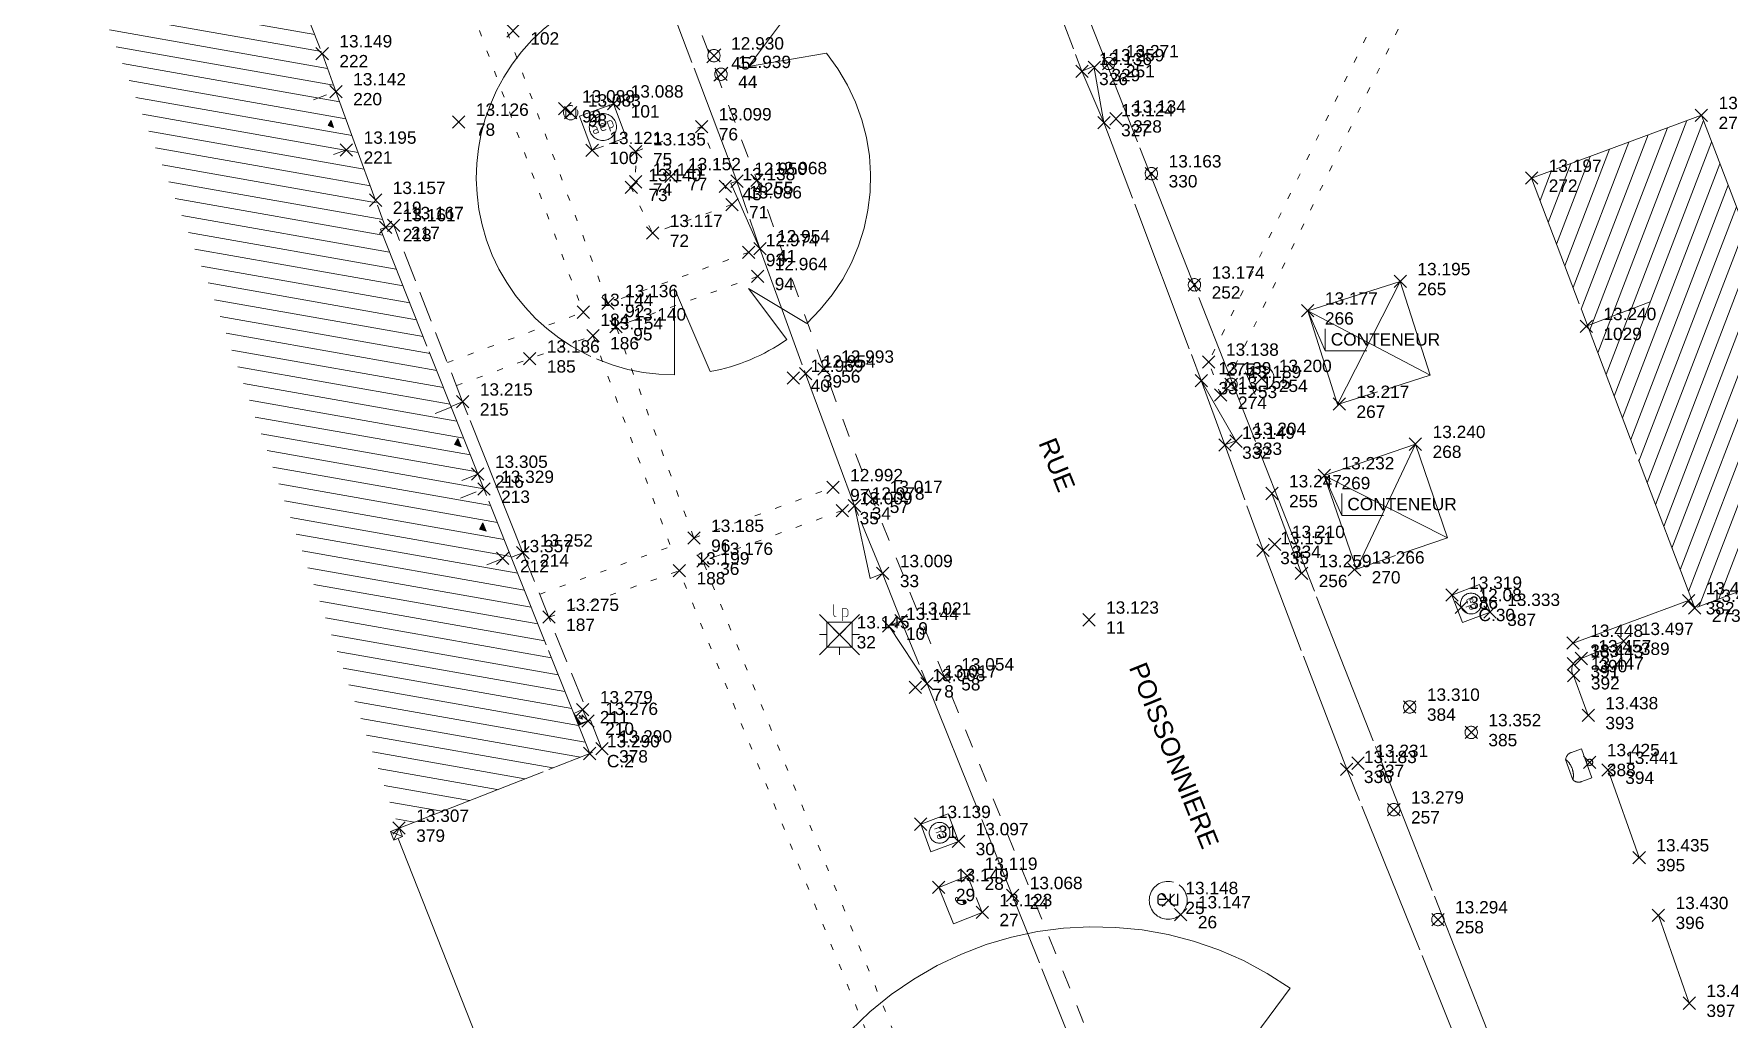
# Model space of a CAD drawing. Header units: metres. Extents: x 1223562 to 1223801, y 7191360 to 7191620.
# Drawn here: x 1223744.37 to 1223771.77, y 7191582.11 to 7191598.03 of the extents above; entities that cross this region are included whole.
import ezdxf
from ezdxf.enums import TextEntityAlignment as Align

# ---------------------------------------------------------------- set-up
doc = ezdxf.new("R2010")
doc.units = ezdxf.units.M
doc.header["$PDMODE"] = 3
doc.header["$PDSIZE"] = 0.1
for name, pattern in [('LL_0821', [0.7, 0.5, -0.2]), ('LL_0822', [2.5, 2.5, 0]), ('LL_0824', [0.35, 0.1, -0.25]), ('LL_0826', [2.5, 2.5, 0]), ('LL_0829', [0.6, 0.3, -0.3]), ('RL_1105', [2.5, 2.5, 0]), ('RL_1109', [2.5, 2.5, 0]), ('Socle_Continu', [2.5, 2.5, 0]), ('Topo_Continu', [2.5, 2.5, 0]), ('YL_2901', [2.5, 2.5, 0])]:
    doc.linetypes.add(name, pattern=pattern)
for name, color, linetype, lineweight in [('BATIH_SCS', 201, 'Socle_Continu', 13), ('CLOTU_SCS', 212, 'Socle_Continu', 13), ('EAUPO_SCS', 140, 'Socle_Continu', 13), ('ECPUB_SCS', 30, 'Socle_Continu', 13), ('ELECT_SCS', 1, 'Socle_Continu', 13), ('GAZFL_SCS', 40, 'Socle_Continu', 13), ('HABIL_SCI', 7, 'Socle_Continu', 13), ('JARDI_SCS', 82, 'Socle_Continu', 13), ('MOBUR_PSS', 251, 'Socle_Continu', 13), ('MOBUR_SCI', 251, 'Socle_Continu', 13), ('MOBUR_SCS', 251, 'Socle_Continu', 13), ('SIGNV_SCS', 20, 'Socle_Continu', 13), ('SIGTA_SCI', 7, 'Socle_Continu', 13), ('SIGTM_SCI', 1, 'Socle_Continu', 13), ('SIGTO_SCI', 255, 'Socle_Continu', 13), ('TELEC_SCS', 3, 'Socle_Continu', 13), ('VOIRI_SCS', 7, 'Socle_Continu', 13)]:
    doc.layers.add(name, color=color, linetype=linetype, lineweight=lineweight)
for name, color, linetype, lineweight, true_color in [('BATIM_SCS', 7, 'Socle_Continu', 13, 0xdf7fff), ('EAUPL_SCS', 5, 'Socle_Continu', 13, 0x0000ff), ('EAUUS_SCS', 7, 'Socle_Continu', 13, 0x7f3f00), ('SIGTS_PSS', 7, 'Socle_Continu', 13, 0x9966cc)]:
    doc.layers.add(name, color=color, linetype=linetype, lineweight=lineweight, true_color=true_color)
doc.styles.get("Standard").update_dxf_attribs({"font": 'arial.ttf'})
doc.styles.add('Style_1', font='WINGDNG2.TTF')
doc.styles.add('Style_2', font='WINGDNG3.TTF')
doc.linetypes.add('BL_0068', pattern='A,0.508,-0.254,["}",Style_2,S=0.254,R=0,X=-0.2,Y=-0.12],0.254', length=1.016)
doc.linetypes.add('NL_0902', pattern='A,0,["U",Style_1,S=0.127,R=0,X=-0.105,Y=-0.085],1', length=1)
doc.linetypes.add('SL_1143', pattern='A,0.5,0,["¢",Style_1,S=0.1,R=0,X=0.2,Y=-0.065],0.5', length=1)

# ---------------------------------------------------------------- blocks, each defined once
blk = doc.blocks.new('YP_1521')
at = {"layer": 'SIGTO_SCI', "color": 7, "linetype": 'Socle_Continu'}
blk.add_point((0, 0), dxfattribs=at)
at = {"layer": 'SIGTA_SCI', "linetype": 'Socle_Continu'}
blk.add_attdef('ALT', (0.278, 0.099), '', height=0.2, dxfattribs=at)
at = {"layer": 'SIGTA_SCI', "linetype": 'Socle_Continu', "flags": 9}
blk.add_attdef('CALQUE_ALT', (1.69, -1.18), '', height=0.2, dxfattribs=at)
at = {"layer": 'SIGTM_SCI', "linetype": 'Socle_Continu'}
blk.add_attdef('MAT', (0.278, -0.223), '', height=0.2, dxfattribs=at)
at = {"layer": 'SIGTM_SCI', "linetype": 'Socle_Continu', "flags": 9}
blk.add_attdef('CALQUE_MAT', (1.69, -1.501), '', height=0.2, dxfattribs=at)
at = {"layer": 'SIGTO_SCI', "linetype": 'Socle_Continu', "flags": 9}
for tag, p in [('ID', (1.69, 0.105)), ('NATURE', (1.69, -0.216)), ('FAMILLE', (1.69, -0.538)), ('CALQUE', (1.69, -0.859)), ('PCRS', (1.69, -1.823))]:
    blk.add_attdef(tag, p, '', height=0.2, dxfattribs=at)
blk = doc.blocks.new('LP_0842')
at = {"layer": 'VOIRI_SCS', "linetype": 'Socle_Continu', "flags": 128}
blk.add_lwpolyline([(1, 0), (1, 0.5), (0, 0)], dxfattribs=at)
at = {"layer": 'VOIRI_SCS', "linetype": 'Socle_Continu', "flags": 9}
for tag, p in [('ID', (1.488, 0.614)), ('NATURE', (1.488, 0.292)), ('FAMILLE', (1.488, -0.029)), ('CALQUE', (1.488, -0.35)), ('PCRS', (1.488, -0.672))]:
    blk.add_attdef(tag, p, '', height=0.2, dxfattribs=at)
blk = doc.blocks.new('TP_1202')
at = {"layer": 'JARDI_SCS', "linetype": 'Socle_Continu', "flags": 128}
blk.add_lwpolyline([(0.3101, -0.3354, 0.396139), (0.3553, 0.2812), (0.1772, 0.2506), (0.2638, 0.3665, 1.3671), (0.0084, -0.4525), (0.0084, -0.2556), (0.09, -0.4455, 0.10638), (0.2645, -0.3725), (0.1772, -0.2556)], format="xyb", close=True, dxfattribs=at)
at = {"layer": 'JARDI_SCS', "linetype": 'Socle_Continu', "flags": 9}
for tag, p in [('ID', (1.0001, 0.2274)), ('NATURE', (1.0001, -0.0939)), ('FAMILLE', (1.0001, -0.4152)), ('CALQUE', (1.0001, -0.7365)), ('PCRS', (1.0001, -1.0577))]:
    blk.add_attdef(tag, p, '', height=0.2, dxfattribs=at)
blk = doc.blocks.new('CP_0161')
at = {"layer": 'EAUUS_SCS', "linetype": 'Socle_Continu', "const_width": 0.0333, "flags": 128}
for points in [[(-0.071, -0.125), (-0.195, -0.125, -0.405328), (-0.27, -0.05), (-0.27, 0.075, -0.999132), (-0.071, 0.075), (-0.071, 0.025), (-0.245, 0.025)], [(0.054, 0.175), (0.054, -0.038, 0.410802), (0.141, -0.125), (0.253, -0.125), (0.253, 0.175)]]:
    blk.add_lwpolyline(points, format="xyb", dxfattribs=at)
at = {"layer": 'EAUUS_SCS', "linetype": 'Socle_Continu'}
blk.add_circle((0, 0), 0.5, dxfattribs=at)
at = {"layer": 'EAUUS_SCS', "linetype": 'Socle_Continu', "flags": 9}
for tag, p in [('NATURE', (0.989, 0.255)), ('ID', (0.989, 0.577)), ('FAMILLE', (0.989, -0.066)), ('CALQUE', (0.989, -0.387)), ('TYPE', (0.989, -1.03)), ('PCRS', (0.989, -0.709))]:
    blk.add_attdef(tag, p, '', height=0.2, dxfattribs=at)
blk = doc.blocks.new('IP_0645')
at = {"layer": 'TELEC_SCS', "linetype": 'Socle_Continu'}
h = blk.add_hatch(color=256, dxfattribs=at)
edge = h.paths.add_edge_path()
edge.add_ellipse((0.414, 0.404), major_axis=(0.0324, 0.0324), ratio=1, start_angle=-44.959, end_angle=135.041, ccw=False)
edge.add_ellipse((0.414, 0.404), major_axis=(0.0324, 0.0324), ratio=1, start_angle=135.041, end_angle=315.041, ccw=False)
h = blk.add_hatch(color=256, dxfattribs=at)
edge = h.paths.add_edge_path()
edge.add_ellipse((0.552, 0.603), major_axis=(-0.0325, 0.0325), ratio=1, start_angle=-134.959, end_angle=45.041, ccw=False)
edge.add_ellipse((0.552, 0.603), major_axis=(0.0325, 0.0325), ratio=1, start_angle=135.041, end_angle=315.041, ccw=False)
at = {"layer": 'TELEC_SCS', "linetype": 'Socle_Continu', "flags": 128}
blk.add_lwpolyline([(0, 1), (1, 1), (1, 0), (0, 0)], close=True, dxfattribs=at)
at = {"layer": 'TELEC_SCS', "linetype": 'Socle_Continu'}
for points in [[(0.378, 0.5, 0.062521), (0.367, 0.41, 0.003745), (0.367, 0.404, 0.098491)], [(0.46, 0.404, 0.098311), (0.457, 0.422, 0.098491), (0.447, 0.437, 0.098491), (0.432, 0.447, 0.098491), (0.414, 0.45, 0.098491), (0.397, 0.447, 0.098491), (0.382, 0.437, 0.098491), (0.372, 0.422, 0.098491), (0.369, 0.404, 0.000179), (0.369, 0.404, 0.098491)], [(0.413, 0.573, 0.059478), (0.388, 0.529, 0.035459), (0.378, 0.5, 0.098491)], [(0.47, 0.622, 0.070816), (0.429, 0.592, 0.035655), (0.413, 0.573, 0.098491)], [(0.55, 0.649, 0.060394), (0.492, 0.633, 0.025244), (0.47, 0.622, 0.098491)], [(0.598, 0.603, 0.098311), (0.594, 0.621, 0.098491), (0.584, 0.636, 0.098491), (0.57, 0.646, 0.098491), (0.552, 0.649, 0.098491), (0.534, 0.646, 0.098491), (0.52, 0.636, 0.098491), (0.51, 0.621, 0.098491), (0.506, 0.603, 0.000179), (0.506, 0.603, 0.098491)], [(0.506, 0.603, 0.098311), (0.51, 0.586, 0.098491), (0.52, 0.571, 0.098491), (0.534, 0.561, 0.098491), (0.552, 0.557, 0.098491), (0.57, 0.561, 0.098491), (0.584, 0.571, 0.098491), (0.594, 0.586, 0.098491), (0.598, 0.603, 0.000179), (0.598, 0.603, 0.098491)], [(0.369, 0.404, 0.098311), (0.372, 0.387, 0.098491), (0.382, 0.372, 0.098491), (0.397, 0.362, 0.098491), (0.414, 0.359, 0.098491), (0.432, 0.362, 0.098491), (0.447, 0.372, 0.098491), (0.457, 0.387, 0.098491), (0.46, 0.404, 0.000179), (0.46, 0.404, 0.098491)]]:
    blk.add_lwpolyline(points, format="xyb", dxfattribs=at)
at = {"layer": 'TELEC_SCS', "linetype": 'Socle_Continu', "flags": 9}
for tag, p in [('ID', (1.139, 0.951)), ('NATURE', (1.139, 0.63)), ('FAMILLE', (1.139, 0.309)), ('CALQUE', (1.139, -0.012)), ('PCRS', (1.139, -0.334))]:
    blk.add_attdef(tag, p, '', height=0.2, dxfattribs=at)
blk = doc.blocks.new('CP_0163')
at = {"layer": 'EAUUS_SCS', "linetype": 'Socle_Continu'}
blk.add_lwpolyline([(0, 0), (1, 0), (1, 1), (0, 1)], close=True, dxfattribs=at)
at = {"layer": 'EAUUS_SCS', "linetype": 'Socle_Continu', "const_width": 0.0235, "flags": 128}
for points in [[(0.45, 0.412), (0.362, 0.412, -0.405328), (0.31, 0.465), (0.31, 0.553, -0.999132), (0.45, 0.553), (0.45, 0.518), (0.327, 0.518)], [(0.538, 0.624), (0.538, 0.474, 0.410802), (0.6, 0.412), (0.679, 0.412), (0.679, 0.624)]]:
    blk.add_lwpolyline(points, format="xyb", dxfattribs=at)
at = {"layer": 'EAUUS_SCS', "linetype": 'Socle_Continu'}
blk.add_circle((0.5, 0.5), 0.353, dxfattribs=at)
at = {"layer": 'EAUUS_SCS', "linetype": 'Socle_Continu', "flags": 9}
for tag, p in [('ID', (1.381, 1.06)), ('NATURE', (1.381, 0.739)), ('FAMILLE', (1.381, 0.417)), ('CALQUE', (1.381, 0.096)), ('TYPE', (1.381, -0.546)), ('PCRS', (1.381, -0.225))]:
    blk.add_attdef(tag, p, '', height=0.2, dxfattribs=at)
blk = doc.blocks.new('GP_0481')
at = {"layer": 'ECPUB_SCS', "linetype": 'Socle_Continu'}
for p, q in [((-0.325, 0.325), (0, 0)), ((0, 0), (0.325, 0.325)), ((0, 0), (-0.325, -0.325)), ((-0.203, 0), (-0.325, 0)), ((0.203, 0.203), (-0.203, 0.203)), ((-0.203, 0.203), (-0.203, -0.203)), ((0.325, -0.325), (0, 0)), ((0.203, 0.203), (0.203, -0.203)), ((0.203, 0), (0.325, 0)), ((-0.203, -0.203), (0.203, -0.203)), ((0, -0.203), (0, -0.325))]:
    blk.add_line(p, q, dxfattribs=at)
at = {"layer": 'ECPUB_SCS', "linetype": 'Socle_Continu', "const_width": 0.01, "flags": 128}
for points in [[(-0.092, 0.487), (-0.092, 0.321, 0.378783), (-0.059, 0.287), (-0.048, 0.287)], [(0.048, 0.22), (0.048, 0.42), (0.098, 0.42, -0.410802), (0.137, 0.381), (0.137, 0.323, -0.396178), (0.098, 0.287), (0.059, 0.287)]]:
    blk.add_lwpolyline(points, format="xyb", dxfattribs=at)
at = {"layer": 'ECPUB_SCS', "linetype": 'Socle_Continu', "flags": 9}
for tag, p in [('ID', (0.722, 0.587)), ('NATURE', (0.722, 0.266)), ('FAMILLE', (0.722, -0.055)), ('CALQUE', (0.722, -0.377)), ('PCRS', (0.722, -0.698))]:
    blk.add_attdef(tag, p, '', height=0.2, dxfattribs=at)
blk = doc.blocks.new('LP_0841')
at = {"layer": 'VOIRI_SCS', "linetype": 'Socle_Continu', "flags": 128}
blk.add_lwpolyline([(0, 0), (0, 0.5), (1, 0)], dxfattribs=at)
at = {"layer": 'VOIRI_SCS', "linetype": 'Socle_Continu', "flags": 9}
for tag, p in [('ID', (1.428, 0.548)), ('NATURE', (1.428, 0.227)), ('FAMILLE', (1.428, -0.095)), ('CALQUE', (1.428, -0.416)), ('PCRS', (1.428, -0.737))]:
    blk.add_attdef(tag, p, '', height=0.2, dxfattribs=at)
blk = doc.blocks.new('AP_0001')
at = {"layer": 'EAUPO_SCS', "linetype": 'Socle_Continu'}
blk.add_line((0.113, 0.113), (-0.113, -0.113), dxfattribs=at)
blk.add_circle((0, 0), 0.1, dxfattribs=at)
at = {"layer": 'EAUPO_SCS', "linetype": 'Socle_Continu', "flags": 9}
for tag, p in [('ID', (0.809, 0.507)), ('NATURE', (0.809, 0.186)), ('FAMILLE', (0.809, -0.135)), ('CALQUE', (0.809, -0.456)), ('PCRS', (0.809, -0.778))]:
    blk.add_attdef(tag, p, '', height=0.2, dxfattribs=at)
blk = doc.blocks.new('JP_0701')
at = {"layer": 'GAZFL_SCS', "linetype": 'Socle_Continu'}
for p, q in [((0.35, 0.35), (-0.35, -0.35)), ((-0.35, -0.35), (-0.35, 0.35)), ((-0.35, 0.35), (0.35, -0.35)), ((0.35, 0.35), (0.35, -0.35))]:
    blk.add_line(p, q, dxfattribs=at)
blk.add_circle((0, 0), 0.5, dxfattribs=at)
at = {"layer": 'GAZFL_SCS', "linetype": 'Socle_Continu', "flags": 9}
for tag, p in [('ID', (1.12, 0.58)), ('NATURE', (1.12, 0.26)), ('FAMILLE', (1.12, -0.06)), ('CALQUE', (1.12, -0.38)), ('PCRS', (1.12, -0.71))]:
    blk.add_attdef(tag, p, '', height=0.2, dxfattribs=at)
blk = doc.blocks.new('AP_0003')
at = {"layer": 'EAUPO_SCS', "linetype": 'Socle_Continu', "flags": 128}
blk.add_lwpolyline([(-0.001, 1), (0.999, 1.001), (1, 0.001), (0, 0)], close=True, dxfattribs=at)
at = {"layer": 'EAUPO_SCS', "linetype": 'Socle_Continu', "const_width": 0.0215, "flags": 128}
for points in [[(0.282, 0.597, -0.408207), (0.338, 0.54), (0.338, 0.403), (0.258, 0.403, -1.002527), (0.258, 0.5)], [(0.564, 0.403), (0.484, 0.403, -0.408864), (0.435, 0.452), (0.435, 0.533, -0.99952), (0.564, 0.533), (0.564, 0.5), (0.435, 0.5)], [(0.661, 0.307), (0.661, 0.597), (0.734, 0.597, -0.410969), (0.79, 0.54), (0.79, 0.46, -0.406349), (0.734, 0.403), (0.661, 0.403)]]:
    blk.add_lwpolyline(points, format="xyb", dxfattribs=at)
for points in [[(0.225, 0.597), (0.282, 0.597)], [(0.338, 0.5), (0.258, 0.5)]]:
    blk.add_lwpolyline(points, dxfattribs=at)
at = {"layer": 'EAUPO_SCS', "linetype": 'Socle_Continu'}
blk.add_circle((0.5, 0.5), 0.375, dxfattribs=at)
at = {"layer": 'EAUPO_SCS', "linetype": 'Socle_Continu', "flags": 9}
for tag, p in [('ID', (1.446, 1.029)), ('NATURE', (1.446, 0.708)), ('FAMILLE', (1.446, 0.386)), ('CALQUE', (1.446, 0.065)), ('TYPE', (1.446, -0.577)), ('PCRS', (1.446, -0.256))]:
    blk.add_attdef(tag, p, '', height=0.2, dxfattribs=at)
blk = doc.blocks.new('FP_0406')
at = {"layer": 'ELECT_SCS', "linetype": 'Socle_Continu'}
blk.add_hatch(color=256, dxfattribs=at).paths.add_polyline_path([(0, 0), (0, 0.286), (1, 0.286), (0.1, 0.229)])
at = {"layer": 'ELECT_SCS', "linetype": 'Socle_Continu', "flags": 128}
blk.add_lwpolyline([(0, 0.286), (0, 0), (1, 0), (1, 0.286)], close=True, dxfattribs=at)
at = {"layer": 'ELECT_SCS', "linetype": 'Socle_Continu'}
blk.add_lwpolyline([(0, 0), (0, 0.286), (1, 0.286), (0.1, 0.229)], close=True, dxfattribs=at)
at = {"layer": 'ELECT_SCS', "linetype": 'Socle_Continu', "flags": 128}
blk.add_lwpolyline([(0.689, 0.161), (0.466, 0.074), (0.473, 0.136), (0.314, 0.12), (0.54, 0.215), (0.526, 0.147), (0.689, 0.161)], dxfattribs=at)
at = {"layer": 'ELECT_SCS', "linetype": 'Socle_Continu', "flags": 9}
for tag, p in [('NATURE', (1.244, 0.357)), ('ID', (1.244, 0.678)), ('FAMILLE', (1.244, 0.035)), ('CALQUE', (1.244, -0.286)), ('PCRS', (1.244, -0.607))]:
    blk.add_attdef(tag, p, '', height=0.2, dxfattribs=at)
blk = doc.blocks.new('RP_1121')
at = {"layer": 'BATIM_SCS', "linetype": 'Socle_Continu'}
blk.add_hatch(color=256, dxfattribs=at).paths.add_polyline_path([(0.438, 0.086), (0.5, 0.172), (0.563, 0.086)])
for p, q in [((0, 0.276), (0, 0)), ((1, -0.001), (1, 0.275)), ((0.438, 0.086), (0.5, 0.172)), ((0.563, 0.086), (0.438, 0.086)), ((0.5, 0.172), (0.563, 0.086))]:
    blk.add_line(p, q, dxfattribs=at)
at = {"layer": 'BATIM_SCS', "linetype": 'Socle_Continu', "flags": 9}
for tag, p in [('ID', (1.431, 0.651)), ('NATURE', (1.431, 0.33)), ('FAMILLE', (1.431, 0.008)), ('CALQUE', (1.431, -0.313)), ('PCRS', (1.431, -0.634))]:
    blk.add_attdef(tag, p, '', height=0.2, dxfattribs=at)
blk = doc.blocks.new('LP_0843')
at = {"layer": 'VOIRI_SCS', "linetype": 'Socle_Continu'}
blk.add_circle((0, 0), 0.1, dxfattribs=at)
at = {"layer": 'VOIRI_SCS', "linetype": 'Socle_Continu', "flags": 9}
for tag, p in [('ID', (0.829, 0.061)), ('NATURE', (0.829, -0.26)), ('FAMILLE', (0.829, -0.582)), ('CALQUE', (0.829, -0.903)), ('PCRS', (0.829, -1.224))]:
    blk.add_attdef(tag, p, '', height=0.2, dxfattribs=at)
blk = doc.blocks.new('NP_0932')
at = {"layer": 'MOBUR_SCS', "linetype": 'Socle_Continu', "flags": 128}
blk.add_lwpolyline([(0, 0.025), (0.025, -0.025), (-0.025, -0.025)], close=True, dxfattribs=at)
at = {"layer": 'MOBUR_SCS', "linetype": 'Socle_Continu'}
blk.add_circle((0, 0), 0.1, dxfattribs=at)
at = {"layer": 'MOBUR_SCS', "linetype": 'Socle_Continu', "flags": 9}
for tag, p in [('ID', (0.745, 0.561)), ('NATURE', (0.745, 0.24)), ('FAMILLE', (0.745, -0.081)), ('CALQUE', (0.745, -0.402)), ('PCRS', (0.745, -0.724))]:
    blk.add_attdef(tag, p, '', height=0.2, dxfattribs=at)
blk = doc.blocks.new('HP_0569')
at = {"layer": 'SIGNV_SCS', "linetype": 'Socle_Continu'}
blk.add_line((-0.2, -0.2), (0.2, -0.2), dxfattribs=at)
blk.add_circle((0, 0), 0.2, dxfattribs=at)
at = {"layer": 'SIGNV_SCS', "linetype": 'Socle_Continu', "flags": 9}
for tag, p in [('ID', (0.713, 0.595)), ('NATURE', (0.713, 0.273)), ('FAMILLE', (0.713, -0.048)), ('CALQUE', (0.713, -0.369)), ('PCRS', (0.713, -0.69))]:
    blk.add_attdef(tag, p, '', height=0.2, dxfattribs=at)
blk = doc.blocks.new('NP_0936')
at = {"layer": 'MOBUR_SCS', "linetype": 'Socle_Continu'}
for p, q in [((0, 0), (1, 1)), ((0, 1), (1, 0))]:
    blk.add_line(p, q, dxfattribs=at)
at = {"layer": 'MOBUR_SCS', "linetype": 'Socle_Continu', "flags": 128}
blk.add_lwpolyline([(1, 0), (0, 0), (0, 1), (1, 1)], close=True, dxfattribs=at)
at = {"layer": 'MOBUR_SCS', "linetype": 'Socle_Continu', "flags": 9}
for tag, p in [('ID', (1.232, 0.847)), ('NATURE', (1.232, 0.525)), ('FAMILLE', (1.232, 0.204)), ('CALQUE', (1.232, -0.117)), ('PCRS', (1.232, -0.438))]:
    blk.add_attdef(tag, p, '', height=0.2, dxfattribs=at)
blk = doc.blocks.new('BP_0084')
at = {"layer": 'EAUPL_SCS', "linetype": 'Socle_Continu'}
blk.add_lwpolyline([(0, 0), (1, 0), (1, 1), (0, 1)], close=True, dxfattribs=at)
at = {"layer": 'EAUPL_SCS', "linetype": 'Socle_Continu', "const_width": 0.0235, "flags": 128}
for points in [[(0.464, 0.398), (0.376, 0.398, -0.424), (0.323, 0.451), (0.323, 0.54, -0.997785), (0.464, 0.54), (0.464, 0.504), (0.341, 0.504)], [(0.552, 0.292), (0.552, 0.61), (0.631, 0.61, -0.410802), (0.693, 0.548), (0.693, 0.457, -0.396178), (0.631, 0.398), (0.57, 0.398)]]:
    blk.add_lwpolyline(points, format="xyb", dxfattribs=at)
at = {"layer": 'EAUPL_SCS', "linetype": 'Socle_Continu'}
blk.add_circle((0.5, 0.5), 0.353, dxfattribs=at)
at = {"layer": 'EAUPL_SCS', "linetype": 'Socle_Continu', "flags": 9}
for tag, p in [('ID', (1.321, 1.197)), ('NATURE', (1.321, 0.875)), ('FAMILLE', (1.321, 0.554)), ('CALQUE', (1.321, 0.233)), ('PCRS', (1.321, -0.088)), ('TYPE', (1.321, -0.41))]:
    blk.add_attdef(tag, p, '', height=0.2, dxfattribs=at)
blk = doc.blocks.new('NP_2603')
at = {"layer": 'MOBUR_PSS', "linetype": 'Topo_Continu'}
blk.add_lwpolyline([(-0.25, -0.225, 0.291201), (-0.175, -0.35), (0.175, -0.35, 0.080612), (0.21, -0.325, 0.098491), (0.24, -0.281, 0.098491), (0.25, -0.229, 0.006578), (0.25, -0.225), (0.25, -0.05), (-0.25, -0.05), (-0.25, -0.225)], format="xyb", dxfattribs=at)
at = {"layer": 'MOBUR_PSS', "linetype": 'Topo_Continu', "extrusion": (0, 0, -1)}
blk.add_lwpolyline([(0.175, -0.35, 0.040998), (0.127, -0.325, 0.098491), (0, -0.3, 0.098491), (-0.127, -0.325, 0.040998), (-0.175, -0.35, 0.098491)], format="xyb", dxfattribs=at)
at = {"layer": 'MOBUR_PSS', "linetype": 'Topo_Continu'}
blk.add_circle((0, 0), 0.05, dxfattribs=at)
at = {"layer": 'MOBUR_PSS', "linetype": 'Topo_Continu', "flags": 9}
for tag, p in [('ID', (0.802, 0.184)), ('NATURE', (0.802, -0.137)), ('FAMILLE', (0.802, -0.458)), ('CALQUE', (0.802, -0.78))]:
    blk.add_attdef(tag, p, '', height=0.2, dxfattribs=at)
at = {"layer": 'MOBUR_PSS', "linetype": 'Socle_Continu', "flags": 9}
blk.add_attdef('PCRS', (0.802, -1.101), '', height=0.2, dxfattribs=at)
blk = doc.blocks.new('*U55')
at = {"layer": 'MOBUR_SCI', "linetype": 'Socle_Continu'}
blk.add_line((0.284, -0.649), (0, 0), dxfattribs=at)
at = {"layer": 'MOBUR_SCI', "linetype": 'Socle_Continu', "flags": 128}
blk.add_lwpolyline([(0.957, -0.649), (0.284, -0.649), (0.284, -0.292)], dxfattribs=at)
at = {"layer": 'MOBUR_SCI', "linetype": 'Socle_Continu'}
blk.add_point((0, 0), dxfattribs=at)
at = {"layer": 'MOBUR_SCI', "linetype": 'Socle_Continu', "flags": 9}
for tag, p in [('ID', (2.243, 0.041)), ('NATURE', (2.243, -0.28)), ('FAMILLE', (2.243, -0.602)), ('CALQUE', (2.243, -0.923)), ('PCRS', (2.243, -1.244))]:
    blk.add_attdef(tag, p, '', height=0.2, dxfattribs=at)
at = {"layer": 'MOBUR_SCI', "linetype": 'Socle_Continu'}
blk.add_attdef('TXT', (0.372, -0.562), '', height=0.2, dxfattribs=at)
blk = doc.blocks.new('SP_1162')
at = {"layer": 'CLOTU_SCS', "linetype": 'Socle_Continu'}
for p, q in [((0, 0), (0.45, 0.45)), ((0, 0.45), (0.45, 0))]:
    blk.add_line(p, q, dxfattribs=at)
at = {"layer": 'CLOTU_SCS', "linetype": 'Socle_Continu', "flags": 128}
blk.add_lwpolyline([(0.45, 0), (0, 0), (0, 0.45), (0.45, 0.45)], close=True, dxfattribs=at)
at = {"layer": 'CLOTU_SCS', "linetype": 'Socle_Continu', "flags": 9}
for tag, p in [('NATURE', (1.089, -0.022)), ('ID', (1.089, 0.299)), ('CALQUE', (1.089, -0.665)), ('FAMILLE', (1.089, -0.344)), ('PCRS', (1.089, -0.986))]:
    blk.add_attdef(tag, p, '', height=0.2, dxfattribs=at)
blk = doc.blocks.new('ZP_1565')
at = {"layer": 'HABIL_SCI', "linetype": 'Socle_Continu'}
blk.add_attdef('TYPE', text='', height=0.3, dxfattribs=at).set_placement((0, 0), align=Align.MIDDLE_CENTER)
at = {"layer": 'HABIL_SCI', "linetype": 'Socle_Continu', "flags": 9}
for tag, p in [('ID', (0.547, -0.599)), ('NATURE', (0.547, -0.92)), ('FAMILLE', (0.547, -1.242)), ('CALQUE', (0.547, -1.563)), ('PCRS', (0.533, -1.833))]:
    blk.add_attdef(tag, p, '', height=0.2, dxfattribs=at)

msp = doc.modelspace()

# ---------------------------------------------------------------- hatches: boundary and pattern name
at = {"layer": 'BATIH_SCS', "linetype": 'Socle_Continu'}
h = msp.add_hatch(dxfattribs=at)
h.set_pattern_fill('RL_1107', color=256, angle=305, pattern_type=2)
h.set_pattern_definition([(350, (0, 0), (0.043412044417, 0.246201938253), [])])
h.paths.add_polyline_path([(1223745.405, 7191606.831), (1223742.617, 7191605.723), (1223747.24, 7191593.865), (1223750.272, 7191585.197), (1223753.355, 7191586.401), (1223749.971, 7191594.871), (1223750.055, 7191594.902), (1223749.893, 7191595.342), (1223749.253, 7191597.097), (1223749.03, 7191597.711)])
h.paths.add_polyline_path([(1223749.174, 7191596.629), (1223749.214, 7191596.518), (1223749.128, 7191596.55)], flags=16)
h.paths.add_polyline_path([(1223751.222, 7191591.491), (1223751.276, 7191591.357), (1223751.169, 7191591.392)], flags=16)
h.paths.add_polyline_path([(1223751.628, 7191590.127), (1223751.682, 7191589.992), (1223751.575, 7191590.028)], flags=16)
h = msp.add_hatch(dxfattribs=at)
h.set_pattern_fill('RL_1107', color=256, angle=24, pattern_type=2)
h.set_pattern_definition([(69, (0, 0), (-0.233395106624, 0.089591987386), [])])
h.paths.add_polyline_path([(1223771.327, 7191596.714), (1223768.581, 7191595.699), (1223771.218, 7191588.751), (1223773.975, 7191589.793)])

# ---------------------------------------------------------------- linework, layer by layer
at = {"layer": 'BATIM_SCS', "linetype": 'RL_1105', "flags": 128}
msp.add_lwpolyline([(1223750.272, 7191585.197), (1223753.355, 7191586.401), (1223749.971, 7191594.871), (1223750.055, 7191594.902), (1223749.893, 7191595.342), (1223749.253, 7191597.097), (1223749.03, 7191597.711), (1223745.405, 7191606.831)], dxfattribs=at)
msp.add_lwpolyline([(1223771.327, 7191596.714), (1223768.581, 7191595.699), (1223771.218, 7191588.751), (1223773.975, 7191589.793)], close=True, dxfattribs=at)
at = {"layer": 'BATIM_SCS', "linetype": 'RL_1109', "flags": 128}
msp.add_lwpolyline([(1223752.089, 7191589.571), (1223752.274, 7191589.645), (1223751.301, 7191592.084), (1223751.114, 7191592.009)], dxfattribs=at)
at = {"layer": 'CLOTU_SCS', "linetype": 'SL_1143'}
msp.add_lwpolyline([(1223750.257, 7191585.03), (1223751.844, 7191581.013)], dxfattribs=at)
at = {"layer": 'EAUPL_SCS', "linetype": 'BL_0068', "flags": 128}
msp.add_lwpolyline([(1223770.499, 7191593.697), (1223769.465, 7191593.304)], dxfattribs=at)
at = {"layer": 'MOBUR_SCS', "linetype": 'NL_0902', "flags": 128}
for points in [[(1223764.383, 7191590.602), (1223764.862, 7191589.312)], [(1223770.07, 7191588.216), (1223769.384, 7191587.936)], [(1223769.818, 7191586.133), (1223770.321, 7191584.72)], [(1223770.631, 7191583.788), (1223771.131, 7191582.367)]]:
    msp.add_lwpolyline(points, dxfattribs=at)
msp.add_lwpolyline([(1223769.384, 7191587.936, 0.226951), (1223769.256, 7191587.85, 0.289375), (1223769.262, 7191587.659), (1223769.497, 7191587.016)], format="xyb", dxfattribs=at)
at = {"layer": 'SIGTS_PSS', "linetype": 'YL_2901', "flags": 128}
msp.add_lwpolyline([(1223754.624, 7191615.542), (1223774.768, 7191564.41), (1223759.899, 7191516.921), (1223739.481, 7191487.157), (1223712.27, 7191430.488), (1223666.985, 7191365.329), (1223604.313, 7191397.356), (1223562.746, 7191366.34)], dxfattribs=at)
at = {"layer": 'VOIRI_SCS', "linetype": 'LL_0822', "flags": 128}
msp.add_lwpolyline([(1223755.28, 7191619.135, 0.003964), (1223754.485, 7191618.639, 0.191451), (1223753.963, 7191617.918, 0.086045), (1223753.911, 7191617.242, 0.068478), (1223754.015, 7191616.799), (1223754.185, 7191616.359), (1223754.844, 7191614.628), (1223757.321, 7191608.048), (1223757.631, 7191607.202), (1223759.576, 7191602.03), (1223761.312, 7191597.424), (1223761.668, 7191596.596), (1223763.242, 7191592.427), (1223763.624, 7191591.386), (1223764.24, 7191589.684), (1223765.593, 7191586.147), (1223769.092, 7191577.497), (1223770.519, 7191573.951), (1223771.016, 7191572.708), (1223772.563, 7191568.888), (1223773.004, 7191567.816)], format="xyb", dxfattribs=at)
at = {"layer": 'VOIRI_SCS', "linetype": 'LL_0824', "flags": 128}
for points in [[(1223763.557, 7191592.192), (1223763.363, 7191592.728), (1223767.63, 7191601.52), (1223759.017, 7191605.233), (1223758.641, 7191605.093), (1223758.499, 7191605.47), (1223766.643, 7191608.596)], [(1223752.804, 7191602.876), (1223751.559, 7191602.405), (1223750.548, 7191602.031), (1223753.65, 7191593.674), (1223755.924, 7191594.498)], [(1223747.745, 7191600.96), (1223750.168, 7191601.888), (1223753.251, 7191593.532)], [(1223769.81, 7191600.584), (1223768.015, 7191601.378), (1223763.557, 7191592.192)], [(1223756.068, 7191594.111), (1223753.781, 7191593.298), (1223755.04, 7191589.882)], [(1223751.054, 7191592.718), (1223753.251, 7191593.532)], [(1223751.199, 7191592.345), (1223753.407, 7191593.154)], [(1223753.407, 7191593.154), (1223754.664, 7191589.745)], [(1223755.04, 7191589.882), (1223757.287, 7191590.7)], [(1223757.441, 7191590.327), (1223755.186, 7191589.51), (1223760.699, 7191575.914), (1223762.912, 7191576.786)], [(1223752.542, 7191588.972), (1223754.664, 7191589.745)], [(1223752.696, 7191588.605), (1223754.804, 7191589.355), (1223760.322, 7191575.766), (1223758.017, 7191574.878)]]:
    msp.add_lwpolyline(points, dxfattribs=at)
at = {"layer": 'VOIRI_SCS', "linetype": 'LL_0829', "flags": 128}
msp.add_lwpolyline([(1223752.475, 7191604.343), (1223752.751, 7191604.461), (1223754.36, 7191600.152), (1223756.06, 7191595.661), (1223757.142, 7191592.616), (1223757.927, 7191590.51), (1223759.083, 7191587.643), (1223762.406, 7191579.414), (1223762.908, 7191578.157), (1223764.002, 7191575.443), (1223765.787, 7191571.039), (1223767.498, 7191566.83), (1223767.926, 7191565.747), (1223768.066, 7191565.37), (1223769.643, 7191561.476), (1223769.815, 7191561.017), (1223769.425, 7191560.247), (1223766.949, 7191555.533), (1223764.97, 7191551.709), (1223762.659, 7191547.281), (1223762.626, 7191547.283), (1223761.802, 7191545.64), (1223760.524, 7191543.187), (1223758.17, 7191538.723), (1223756.846, 7191536.066), (1223754.37, 7191531.312), (1223750.366, 7191523.521), (1223750.044, 7191522.952), (1223746.156, 7191515.393), (1223744.617, 7191512.385), (1223743.605, 7191510.507), (1223739.637, 7191502.779), (1223739.391, 7191502.359), (1223738.931, 7191502.573)], dxfattribs=at)
at = {"layer": 'VOIRI_SCS', "linetype": 'LL_0822', "flags": 128}
msp.add_lwpolyline([(1223765.495, 7191570.963), (1223762.623, 7191578.069), (1223762.13, 7191579.287), (1223758.808, 7191587.529), (1223758.389, 7191588.545), (1223758.091, 7191589.312), (1223757.636, 7191590.403), (1223756.845, 7191592.537), (1223756.106, 7191594.56), (1223755.736, 7191595.649), (1223754.459, 7191599.014)], dxfattribs=at)
at = {"layer": 'VOIRI_SCS', "linetype": 'LL_0824', "flags": 128}
msp.add_lwpolyline([(1223755.653, 7191595.271), (1223754.372, 7191594.809), (1223754.026, 7191595.549), (1223754.097, 7191595.638), (1223754.1, 7191596.126), (1223755.164, 7191596.531)], close=True, dxfattribs=at)
at = {"layer": 'VOIRI_SCS', "linetype": 'LL_0821', "flags": 128}
for points in [[(1223751.301, 7191592.084), (1223750.187, 7191594.935), (1223750.055, 7191594.902)], [(1223752.274, 7191589.645), (1223753.289, 7191587.13), (1223753.241, 7191587.111)], [(1223753.327, 7191586.924), (1223753.366, 7191586.939), (1223753.552, 7191586.478), (1223753.355, 7191586.401)]]:
    msp.add_lwpolyline(points, dxfattribs=at)
at = {"layer": 'VOIRI_SCS', "linetype": 'LL_0826', "flags": 128}
msp.add_lwpolyline([(1223771.119, 7191588.872), (1223769.252, 7191588.186)], dxfattribs=at)

# ---------------------------------------------------------------- block references
at = {"layer": 'BATIM_SCS', "linetype": 'Socle_Continu', "xscale": 0.9440983201918706, "yscale": 0.8133265451400428, "zscale": 0.8133265451400428, "rotation": 110.0538340420289}
msp.add_blockref('RP_1121', (1223749.422, 7191596.154), dxfattribs=at)
at = {"layer": 'BATIM_SCS', "linetype": 'Socle_Continu', "xscale": 1.160786311270968, "rotation": 111.7804984379808}
for p in [(1223751.544, 7191590.917), (1223751.95, 7191589.553)]:
    msp.add_blockref('RP_1121', p, dxfattribs=at)
at = {"layer": 'CLOTU_SCS', "linetype": 'Socle_Continu', "xscale": 0.3333340114732352, "yscale": 0.3333340114732352, "zscale": 0.3333340114732352, "rotation": 201.5708236742008}
msp.add_blockref('SP_1162', (1223750.272, 7191585.197), dxfattribs=at)
at = {"layer": 'EAUPL_SCS', "linetype": 'Socle_Continu', "xscale": 0.4765494923935782, "yscale": 0.4765494923935782, "rotation": 290.9064591967522}
msp.add_blockref('BP_0084', (1223767.295, 7191588.961), dxfattribs=at)
at = {"layer": 'EAUPO_SCS', "linetype": 'Socle_Continu'}
for p in [(1223755.363, 7191597.676), (1223755.477, 7191597.377)]:
    msp.add_blockref('AP_0001', p, dxfattribs=at)
at = {"layer": 'EAUPO_SCS', "linetype": 'Socle_Continu', "xscale": 0.585061034557892, "yscale": 0.585061034557892, "rotation": 20.34265687237352}
msp.add_blockref('AP_0003', (1223753.395, 7191596.148), dxfattribs=at)
at = {"layer": 'EAUUS_SCS', "linetype": 'Socle_Continu', "xscale": 0.4746990317954042, "yscale": 0.4746990317954042, "rotation": 110.4725419059617}
msp.add_blockref('CP_0163', (1223759.317, 7191584.98), dxfattribs=at)
at = {"layer": 'EAUUS_SCS', "linetype": 'Socle_Continu', "xscale": 0.6117677126045754, "yscale": 0.6117677126045754}
msp.add_blockref('CP_0161', (1223762.707, 7191584.029), dxfattribs=at)
at = {"layer": 'ECPUB_SCS', "linetype": 'Socle_Continu'}
msp.add_blockref('GP_0481', (1223757.393, 7191588.322), dxfattribs=at)
at = {"layer": 'ELECT_SCS', "linetype": 'Socle_Continu', "xscale": 0.2061628981411652, "yscale": 0.55, "rotation": 114.7423175123553}
msp.add_blockref('FP_0406', (1223753.327, 7191586.924), dxfattribs=at)
at = {"layer": 'GAZFL_SCS', "linetype": 'Socle_Continu', "xscale": 0.2300942505458571, "yscale": 0.2300942505458571}
msp.add_blockref('JP_0701', (1223753.048, 7191596.755), dxfattribs=at)
at = {"layer": 'HABIL_SCI', "linetype": 'Socle_Continu', "rotation": 291.9558146973899}
msp.add_blockref('ZP_1565', (1223762.072, 7191588.184), dxfattribs=at).add_auto_attribs({'TYPE': 'RUE                          POISSONNIERE'})
at = {"layer": 'JARDI_SCS', "linetype": 'Socle_Continu'}
for p, xscale, yscale in [((1223754.667, 7191595.726), 7.080720152033677, 7.080720152033677), ((1223761.454, 7191578.127), 12.23090627231128, 12.23090627231128)]:
    msp.add_blockref('TP_1202', p, dxfattribs=dict(at, xscale=xscale, yscale=yscale))
at = {"layer": 'MOBUR_PSS', "linetype": 'Socle_Continu', "rotation": 289.5955308990736}
msp.add_blockref('NP_2603', (1223769.521, 7191586.258), dxfattribs=at)
at = {"layer": 'MOBUR_SCI', "linetype": 'Socle_Continu'}
for p in [(1223764.963, 7191593.554), (1223765.231, 7191590.893)]:
    msp.add_blockref('*U55', p, dxfattribs=at).add_auto_attribs({'TXT': 'CONTENEUR'})
at = {"layer": 'MOBUR_SCS', "linetype": 'Socle_Continu'}
for p in [(1223762.436, 7191595.771), (1223763.132, 7191593.974)]:
    msp.add_blockref('NP_0932', p, dxfattribs=at)
for p, xscale, yscale, rotation in [((1223766.459, 7191594.029), 1.569879833563376, 1.590439532558401, 197.6161436913894), ((1223766.704, 7191591.399), 1.557466630534222, 1.597507892818549, 198.9739519890731)]:
    msp.add_blockref('NP_0936', p, dxfattribs=dict(at, xscale=xscale, yscale=yscale, rotation=rotation))
at = {"layer": 'SIGNV_SCS', "linetype": 'Socle_Continu', "rotation": 293.6097701928824}
msp.add_blockref('HP_0569', (1223764.218, 7191592.465), dxfattribs=at)
at = {"layer": 'SIGTO_SCI', "linetype": 'Socle_Continu'}
for p, values in [((1223752.117, 7191598.078), {'ALT': '13.094', 'MAT': '102'}), ((1223749.03, 7191597.711), {'ALT': '13.149', 'MAT': '222'}), ((1223755.363, 7191597.676), {'ALT': '12.930', 'MAT': '45'}), ((1223761.746, 7191597.55), {'ALT': '13.271', 'MAT': '251'}), ((1223755.477, 7191597.377), {'ALT': '12.939', 'MAT': '44'}), ((1223761.312, 7191597.424), {'ALT': '13.136', 'MAT': '326'}), ((1223761.512, 7191597.485), {'ALT': '13.259', 'MAT': '329'}), ((1223749.253, 7191597.097), {'ALT': '13.142', 'MAT': '220'}), ((1223752.953, 7191596.82), {'ALT': '13.088', 'MAT': '99'}), ((1223753.048, 7191596.755), {'ALT': '13.083', 'MAT': '98'}), ((1223753.74, 7191596.9), {'ALT': '13.088', 'MAT': '101'}), ((1223771.327, 7191596.714), {'ALT': '13.159', 'MAT': '271'}), ((1223751.237, 7191596.605), {'ALT': '13.126', 'MAT': '78'}), ((1223755.164, 7191596.531), {'ALT': '13.099', 'MAT': '76'}), ((1223761.668, 7191596.596), {'ALT': '13.124', 'MAT': '327'}), ((1223761.861, 7191596.656), {'ALT': '13.134', 'MAT': '328'}), ((1223749.422, 7191596.154), {'ALT': '13.195', 'MAT': '221'}), ((1223753.395, 7191596.148), {'ALT': '13.121', 'MAT': '100'}), ((1223754.1, 7191596.126), {'ALT': '13.135', 'MAT': '75'}), ((1223754.097, 7191595.638), {'ALT': '13.141', 'MAT': '74'}), ((1223754.667, 7191595.726), {'ALT': '13.152', 'MAT': '77'}), ((1223755.736, 7191595.649), {'ALT': '12.950', 'MAT': '42'}), ((1223756.06, 7191595.661), {'ALT': '12.968', 'MAT': '55'}), ((1223762.436, 7191595.771), {'ALT': '13.163', 'MAT': '330'}), ((1223768.581, 7191595.699), {'ALT': '13.197', 'MAT': '272'}), ((1223749.893, 7191595.342), {'ALT': '13.157', 'MAT': '219'}), ((1223754.026, 7191595.549), {'ALT': '13.140', 'MAT': '73'}), ((1223755.546, 7191595.564), {'ALT': '13.138', 'MAT': '43'}), ((1223755.653, 7191595.271), {'ALT': '13.086', 'MAT': '71'}), ((1223750.055, 7191594.902), {'ALT': '13.161', 'MAT': '218'}), ((1223750.187, 7191594.935), {'ALT': '13.167', 'MAT': '217'}), ((1223754.372, 7191594.809), {'ALT': '13.117', 'MAT': '72'}), ((1223756.106, 7191594.56), {'ALT': '12.954', 'MAT': '41'}), ((1223755.924, 7191594.498), {'ALT': '12.974', 'MAT': '93'}), ((1223756.068, 7191594.111), {'ALT': '12.964', 'MAT': '94'}), ((1223763.132, 7191593.974), {'ALT': '13.174', 'MAT': '252'}), ((1223766.459, 7191594.029), {'ALT': '13.195', 'MAT': '265'}), ((1223753.251, 7191593.532), {'ALT': '13.144', 'MAT': '184'}), ((1223753.65, 7191593.674), {'ALT': '13.136', 'MAT': '92'}), ((1223764.963, 7191593.554), {'ALT': '13.177', 'MAT': '266'}), ((1223753.407, 7191593.154), {'ALT': '13.154', 'MAT': '186'}), ((1223753.781, 7191593.298), {'ALT': '13.140', 'MAT': '95'}), ((1223769.465, 7191593.304), {'ALT': '13.240', 'MAT': '1029'}), ((1223752.384, 7191592.779), {'ALT': '13.186', 'MAT': '185'}), ((1223757.142, 7191592.616), {'ALT': '12.993', 'MAT': '56'}), ((1223763.363, 7191592.728), {'ALT': '13.138', 'MAT': '275'}), ((1223756.648, 7191592.468), {'ALT': '12.969', 'MAT': '40'}), ((1223756.845, 7191592.537), {'ALT': '12.954', 'MAT': '39'}), ((1223763.242, 7191592.427), {'ALT': '13.139', 'MAT': '331'}), ((1223763.725, 7191592.367), {'ALT': '13.189', 'MAT': '253'}), ((1223764.218, 7191592.465), {'ALT': '13.200', 'MAT': '254'}), ((1223751.301, 7191592.084), {'ALT': '13.215', 'MAT': '215'}), ((1223763.557, 7191592.192), {'ALT': '13.155', 'MAT': '274'}), ((1223765.473, 7191592.047), {'ALT': '13.217', 'MAT': '267'}), ((1223763.624, 7191591.386), {'ALT': '13.149', 'MAT': '332'}), ((1223763.804, 7191591.448), {'ALT': '13.204', 'MAT': '333'}), ((1223766.704, 7191591.399), {'ALT': '13.240', 'MAT': '268'}), ((1223751.544, 7191590.917), {'ALT': '13.305', 'MAT': '216'}), ((1223751.645, 7191590.673), {'ALT': '13.329', 'MAT': '213'}), ((1223757.287, 7191590.7), {'ALT': '12.992', 'MAT': '97'}), ((1223765.231, 7191590.893), {'ALT': '13.232', 'MAT': '269'}), ((1223757.636, 7191590.403), {'ALT': '12.978', 'MAT': '34'}), ((1223757.927, 7191590.51), {'ALT': '13.017', 'MAT': '57'}), ((1223764.383, 7191590.602), {'ALT': '13.247', 'MAT': '255'}), ((1223757.441, 7191590.327), {'ALT': '13.009', 'MAT': '35'}), ((1223755.04, 7191589.882), {'ALT': '13.185', 'MAT': '96'}), ((1223752.274, 7191589.645), {'ALT': '13.252', 'MAT': '214'}), ((1223764.24, 7191589.684), {'ALT': '13.151', 'MAT': '335'}), ((1223764.43, 7191589.783), {'ALT': '13.210', 'MAT': '334'}), ((1223751.95, 7191589.553), {'ALT': '13.357', 'MAT': '212'}), ((1223754.804, 7191589.355), {'ALT': '13.199', 'MAT': '188'}), ((1223755.186, 7191589.51), {'ALT': '13.176', 'MAT': '36'}), ((1223758.091, 7191589.312), {'ALT': '13.009', 'MAT': '33'}), ((1223764.862, 7191589.312), {'ALT': '13.259', 'MAT': '256'}), ((1223765.719, 7191589.371), {'ALT': '13.266', 'MAT': '270'}), ((1223767.295, 7191588.961), {'ALT': '13.319', 'MAT': '386'}), ((1223767.446, 7191588.763), {'ALT': '12.08', 'MAT': 'C.30'}), ((1223771.119, 7191588.872), {'ALT': '13.442', 'MAT': '382'}), ((1223771.218, 7191588.751), {'ALT': '13.463', 'MAT': '273'}), ((1223752.696, 7191588.605), {'ALT': '13.275', 'MAT': '187'}), ((1223758.389, 7191588.545), {'ALT': '13.021', 'MAT': '9'}), ((1223761.425, 7191588.561), {'ALT': '13.123', 'MAT': '11'}), ((1223767.91, 7191588.686), {'ALT': '13.333', 'MAT': '387'}), ((1223757.393, 7191588.322), {'ALT': '13.145', 'MAT': '32'}), ((1223758.19, 7191588.46), {'ALT': '13.144', 'MAT': '10'}), ((1223770.07, 7191588.216), {'ALT': '13.497', 'MAT': '389'}), ((1223769.252, 7191588.186), {'ALT': '13.448', 'MAT': '383'}), ((1223769.384, 7191587.936), {'ALT': '13.457', 'MAT': '390'}), ((1223769.256, 7191587.85), {'ALT': '13.443', 'MAT': '391'}), ((1223769.262, 7191587.659), {'ALT': '13.447', 'MAT': '392'}), ((1223758.618, 7191587.47), {'ALT': '13.068', 'MAT': '7'}), ((1223758.808, 7191587.529), {'ALT': '13.017', 'MAT': '8'}), ((1223759.083, 7191587.643), {'ALT': '13.054', 'MAT': '58'}), ((1223753.241, 7191587.111), {'ALT': '13.279', 'MAT': '211'}), ((1223766.612, 7191587.153), {'ALT': '13.310', 'MAT': '384'}), ((1223753.327, 7191586.924), {'ALT': '13.276', 'MAT': '210'}), ((1223769.497, 7191587.016), {'ALT': '13.438', 'MAT': '393'}), ((1223767.606, 7191586.741), {'ALT': '13.352', 'MAT': '385'}), ((1223753.355, 7191586.401), {'ALT': '13.290', 'MAT': 'C.2'}), ((1223753.552, 7191586.478), {'ALT': '13.290', 'MAT': '378'}), ((1223765.593, 7191586.147), {'ALT': '13.183', 'MAT': '336'}), ((1223765.778, 7191586.245), {'ALT': '13.231', 'MAT': '337'}), ((1223769.521, 7191586.258), {'ALT': '13.425', 'MAT': '388'}), ((1223769.818, 7191586.133), {'ALT': '13.441', 'MAT': '394'}), ((1223766.355, 7191585.493), {'ALT': '13.279', 'MAT': '257'}), ((1223750.272, 7191585.197), {'ALT': '13.307', 'MAT': '379'}), ((1223758.706, 7191585.259), {'ALT': '13.139', 'MAT': '31'}), ((1223759.317, 7191584.98), {'ALT': '13.097', 'MAT': '30'}), ((1223770.321, 7191584.72), {'ALT': '13.435', 'MAT': '395'}), ((1223759.462, 7191584.421), {'ALT': '13.119', 'MAT': '28'}), ((1223758.998, 7191584.239), {'ALT': '13.149', 'MAT': '29'}), ((1223760.191, 7191584.11), {'ALT': '13.068', 'MAT': '24'}), ((1223759.701, 7191583.834), {'ALT': '13.123', 'MAT': '27'}), ((1223762.707, 7191584.029), {'ALT': '13.148', 'MAT': '25'}), ((1223762.909, 7191583.799), {'ALT': '13.147', 'MAT': '26'}), ((1223767.067, 7191583.718), {'ALT': '13.294', 'MAT': '258'}), ((1223770.631, 7191583.788), {'ALT': '13.430', 'MAT': '396'}), ((1223771.131, 7191582.367), {'ALT': '13.436', 'MAT': '397'})]:
    msp.add_blockref('YP_1521', p, dxfattribs=at).add_auto_attribs(values)
at = {"layer": 'TELEC_SCS', "linetype": 'Socle_Continu', "xscale": 0.6345713248338537, "yscale": 0.4988835187783988, "rotation": 112.1118768555991}
msp.add_blockref('IP_0645', (1223759.701, 7191583.834), dxfattribs=at)
at = {"layer": 'VOIRI_SCS', "linetype": 'Socle_Continu'}
for p in [(1223761.746, 7191597.55), (1223763.725, 7191592.367), (1223766.612, 7191587.153), (1223767.606, 7191586.741), (1223766.355, 7191585.493), (1223767.067, 7191583.718)]:
    msp.add_blockref('LP_0843', p, dxfattribs=at)
for name, p, xscale, yscale, zscale, rotation in [('LP_0841', (1223761.312, 7191597.424), 0.9011, 0.4189522009484569, 2.077642800592185, 293.2982335034423), ('LP_0842', (1223763.242, 7191592.427), 1.1089, 0.3805019811641747, 1.999999999571611, 290.1612326708578), ('LP_0842', (1223758.808, 7191587.529), 1.0985, 0.433382818644127, 2.000000004992934, 112.4107734644363)]:
    msp.add_blockref(name, p, dxfattribs=dict(at, xscale=xscale, yscale=yscale, zscale=zscale, rotation=rotation))
for name, p, xscale, yscale, rotation in [('LP_0842', (1223756.106, 7191594.56), 1.150989998044661, 0.2078333879684733, 108.7798826032799), ('LP_0841', (1223758.091, 7191589.312), 1.182754944928936, 0.4334, 112.6307943482523)]:
    msp.add_blockref(name, p, dxfattribs=dict(at, xscale=xscale, yscale=yscale, rotation=rotation))

doc.saveas('drawing.dxf')
